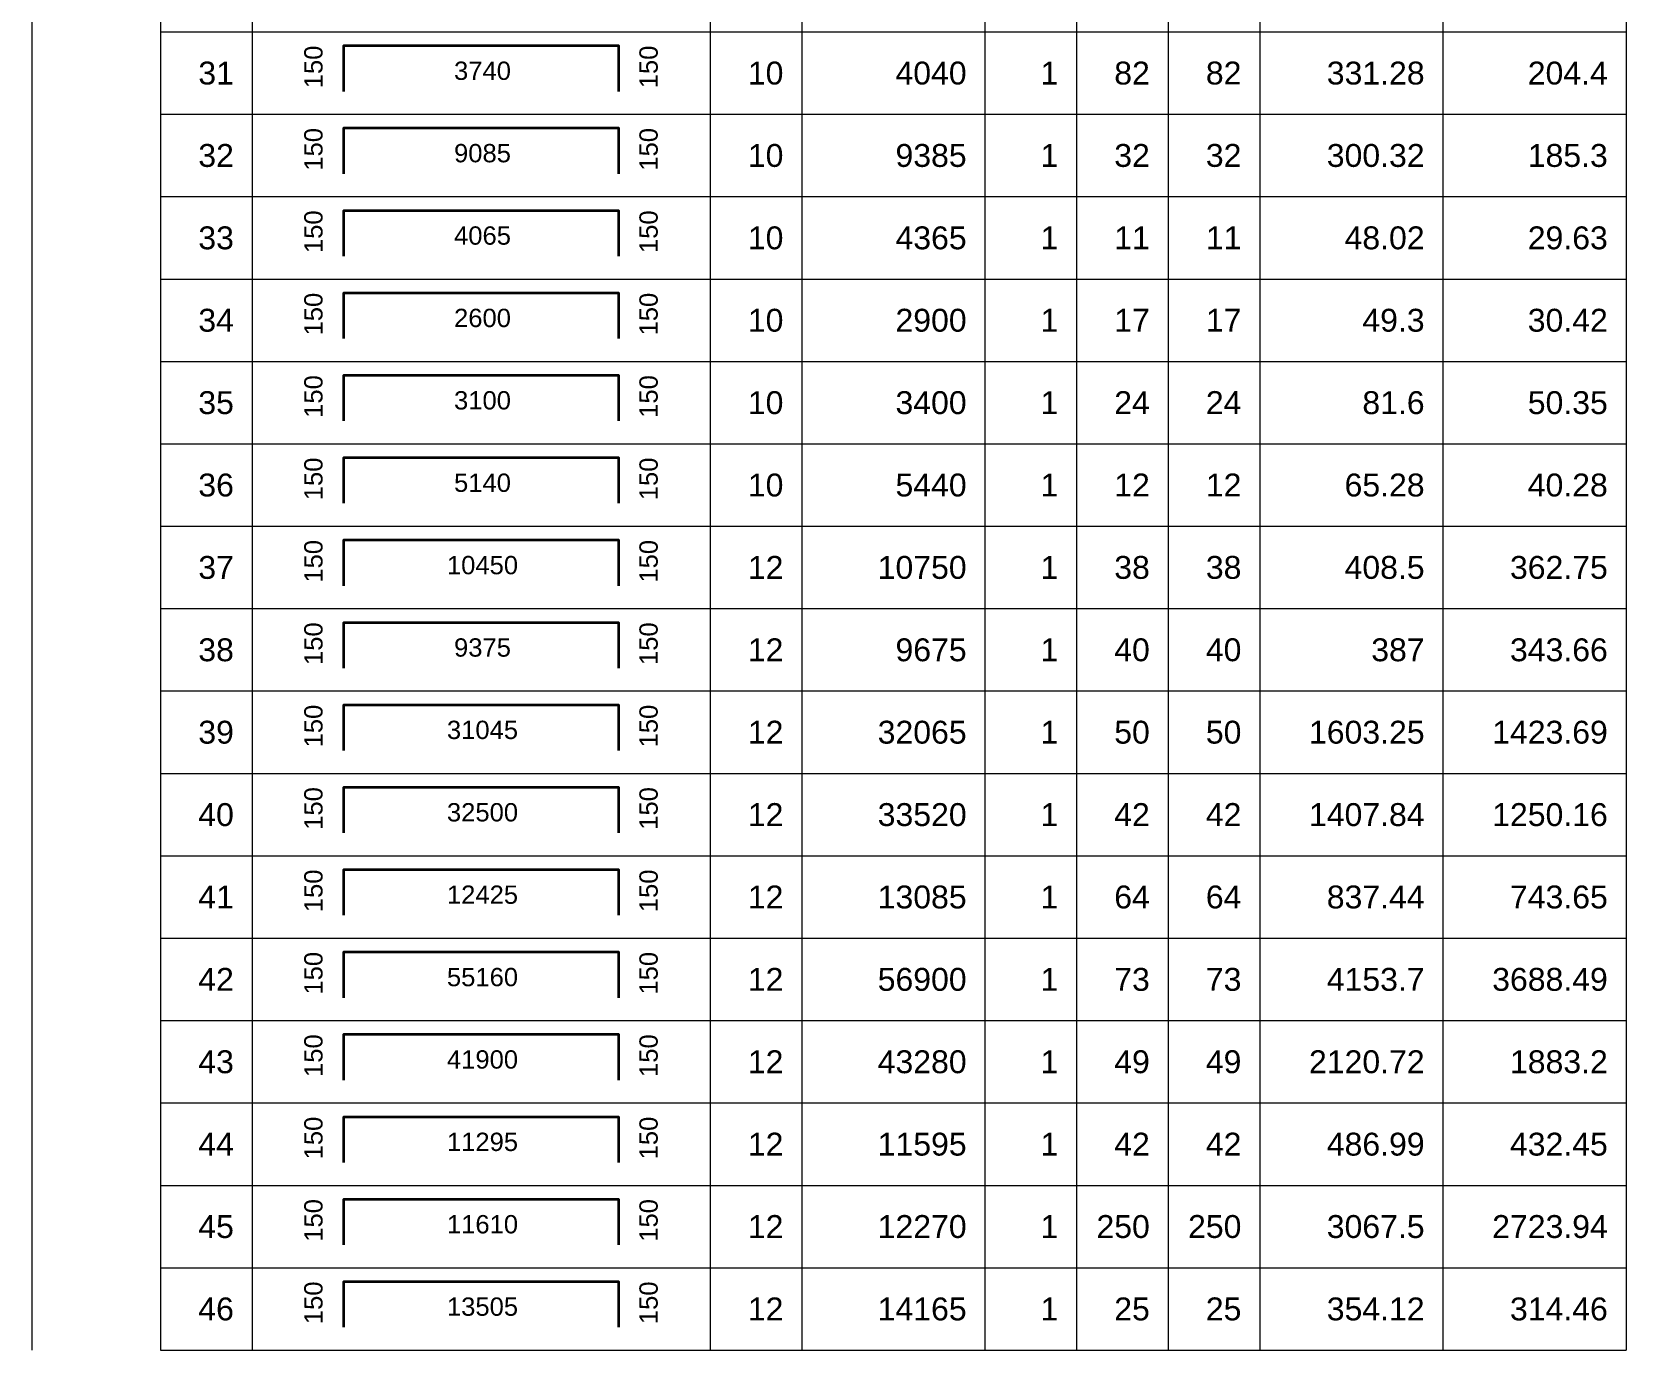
# Model space of a CAD drawing. Header units: millimetres. Extents: x 30086 to 1125792, y -12781 to 95911.
# Drawn here: x 1016333 to 1046966, y 18017 to 43361 of the extents above; entities that cross this region are included whole.
import ezdxf
from ezdxf.enums import TextEntityAlignment as Align

# ---------------------------------------------------------------- set-up
doc = ezdxf.new("R2010")
doc.units = ezdxf.units.MM
doc.header["$MEASUREMENT"] = 0
for name, color, linetype, lineweight in [('NDC_FRAME', 7, 'Continuous', 20), ('NDC_S_REBAR', 4, 'Continuous', 35), ('NDC_S_VN TEXT', 7, 'Continuous', 20), ('NDC_Table', 3, 'Continuous', 20)]:
    doc.layers.add(name, color=color, linetype=linetype, lineweight=lineweight)
doc.styles.add('ARIAL', font='arial.ttf', dxfattribs={"width": 0.8})

# ---------------------------------------------------------------- blocks, each defined once
blk = doc.blocks.new('dang04')
at = {"layer": 'NDC_S_REBAR'}
blk.add_lwpolyline([(3405, -650), (3405, -150), (6405, -150), (6405, -650)], dxfattribs=at)
at = {"layer": 'NDC_Table'}
for p, q in [((0, 0), (0, -900)), ((1405, 0), (1405, -900)), ((2405, 0), (2405, -900)), ((7405, 0), (7405, -900)), ((8405, 0), (8405, -900)), ((10405, 0), (10405, -900)), ((11405, 0), (11405, -900)), ((12405, 0), (12405, -900)), ((13405, 0), (13405, -900)), ((15405, 0), (15405, -900)), ((17405, 0), (17405, -900)), ((1405, -900), (17405, -900))]:
    blk.add_line(p, q, dxfattribs=at)
at = {"layer": 'NDC_S_VN TEXT', "style": 'ARIAL'}
for p in [(3073, -150), (6733, -150)]:
    blk.add_attdef('D03', text='', height=200, rotation=90, dxfattribs=at).set_placement(p, align=Align.MIDDLE_RIGHT)
for p in [(2205, -450), (8205, -450), (10205, -450), (11205, -450), (12205, -450), (13205, -450), (15205, -450), (17205, -450)]:
    blk.add_attdef('D03', text='', height=250, dxfattribs=at).set_placement(p, align=Align.MIDDLE_RIGHT)
blk.add_attdef('D03', text='', height=200, dxfattribs=at).set_placement((4920, -425), align=Align.MIDDLE_CENTER)

msp = doc.modelspace()

# ---------------------------------------------------------------- block references
at = {"layer": 'NDC_FRAME', "ltscale": 200}
ref = msp.add_blockref('dang04', (1016333, 44945.4), dxfattribs=dict(at, xscale=1.759999999999996, yscale=1.759999999999996, zscale=1.759999999999996))
ref.add_attrib('D03', '30', dxfattribs={"layer": 'NDC_S_VN TEXT', "height": 440, "style": 'ARIAL'}).set_placement((1020214.4, 44153.4), align=Align.MIDDLE_RIGHT)
ref.add_attrib('D03', '150', dxfattribs={"layer": 'NDC_S_VN TEXT', "height": 352, "rotation": 90, "style": 'ARIAL'}).set_placement((1021742.1, 44681.4), align=Align.MIDDLE_RIGHT)
ref.add_attrib('D03', '23165', dxfattribs={"layer": 'NDC_S_VN TEXT', "height": 352, "style": 'ARIAL'}).set_placement((1024991.6, 44197.9), align=Align.MIDDLE_CENTER)
ref.add_attrib('D03', '150', dxfattribs={"layer": 'NDC_S_VN TEXT', "height": 352, "rotation": 90, "style": 'ARIAL'}).set_placement((1028182.3, 44681.4), align=Align.MIDDLE_RIGHT)
ref.add_attrib('D03', '10', dxfattribs={"layer": 'NDC_S_VN TEXT', "height": 440, "style": 'ARIAL'}).set_placement((1030774.4, 44153.4), align=Align.MIDDLE_RIGHT)
ref.add_attrib('D03', '24065', dxfattribs={"layer": 'NDC_S_VN TEXT', "height": 440, "style": 'ARIAL'}).set_placement((1034294.4, 44153.4), align=Align.MIDDLE_RIGHT)
ref.add_attrib('D03', '1', dxfattribs={"layer": 'NDC_S_VN TEXT', "height": 440, "style": 'ARIAL'}).set_placement((1036054.4, 44153.4), align=Align.MIDDLE_RIGHT)
ref.add_attrib('D03', '34', dxfattribs={"layer": 'NDC_S_VN TEXT', "height": 440, "style": 'ARIAL'}).set_placement((1037814.4, 44153.4), align=Align.MIDDLE_RIGHT)
ref.add_attrib('D03', '34', dxfattribs={"layer": 'NDC_S_VN TEXT', "height": 440, "style": 'ARIAL'}).set_placement((1039574.4, 44154), align=Align.MIDDLE_RIGHT)
ref.add_attrib('D03', '818.21', dxfattribs={"layer": 'NDC_S_VN TEXT', "height": 440, "style": 'ARIAL'}).set_placement((1043094.4, 44153.4), align=Align.MIDDLE_RIGHT)
ref.add_attrib('D03', '504.84', dxfattribs={"layer": 'NDC_S_VN TEXT', "height": 440, "style": 'ARIAL'}).set_placement((1046614.4, 44153.4), align=Align.MIDDLE_RIGHT)
ref = msp.add_blockref('dang04', (1016333, 43361.4), dxfattribs=dict(at, xscale=1.759999999999996, yscale=1.759999999999996, zscale=1.759999999999996))
ref.add_attrib('D03', '31', dxfattribs={"layer": 'NDC_S_VN TEXT', "height": 440, "style": 'ARIAL'}).set_placement((1020214.4, 42569.4), align=Align.MIDDLE_RIGHT)
ref.add_attrib('D03', '150', dxfattribs={"layer": 'NDC_S_VN TEXT', "height": 352, "rotation": 90, "style": 'ARIAL'}).set_placement((1021742.1, 43097.4), align=Align.MIDDLE_RIGHT)
ref.add_attrib('D03', '3740', dxfattribs={"layer": 'NDC_S_VN TEXT', "height": 352, "style": 'ARIAL'}).set_placement((1024991.6, 42613.9), align=Align.MIDDLE_CENTER)
ref.add_attrib('D03', '150', dxfattribs={"layer": 'NDC_S_VN TEXT', "height": 352, "rotation": 90, "style": 'ARIAL'}).set_placement((1028182.3, 43097.4), align=Align.MIDDLE_RIGHT)
ref.add_attrib('D03', '10', dxfattribs={"layer": 'NDC_S_VN TEXT', "height": 440, "style": 'ARIAL'}).set_placement((1030774.4, 42569.4), align=Align.MIDDLE_RIGHT)
ref.add_attrib('D03', '4040', dxfattribs={"layer": 'NDC_S_VN TEXT', "height": 440, "style": 'ARIAL'}).set_placement((1034294.4, 42569.4), align=Align.MIDDLE_RIGHT)
ref.add_attrib('D03', '1', dxfattribs={"layer": 'NDC_S_VN TEXT', "height": 440, "style": 'ARIAL'}).set_placement((1036054.4, 42569.4), align=Align.MIDDLE_RIGHT)
ref.add_attrib('D03', '82', dxfattribs={"layer": 'NDC_S_VN TEXT', "height": 440, "style": 'ARIAL'}).set_placement((1037814.4, 42569.4), align=Align.MIDDLE_RIGHT)
ref.add_attrib('D03', '82', dxfattribs={"layer": 'NDC_S_VN TEXT', "height": 440, "style": 'ARIAL'}).set_placement((1039574.4, 42570), align=Align.MIDDLE_RIGHT)
ref.add_attrib('D03', '331.28', dxfattribs={"layer": 'NDC_S_VN TEXT', "height": 440, "style": 'ARIAL'}).set_placement((1043094.4, 42569.4), align=Align.MIDDLE_RIGHT)
ref.add_attrib('D03', '204.4', dxfattribs={"layer": 'NDC_S_VN TEXT', "height": 440, "style": 'ARIAL'}).set_placement((1046614.4, 42569.4), align=Align.MIDDLE_RIGHT)
ref = msp.add_blockref('dang04', (1016333, 41777.4), dxfattribs=dict(at, xscale=1.759999999999996, yscale=1.759999999999996, zscale=1.759999999999996))
ref.add_attrib('D03', '32', dxfattribs={"layer": 'NDC_S_VN TEXT', "height": 440, "style": 'ARIAL'}).set_placement((1020214.4, 40985.4), align=Align.MIDDLE_RIGHT)
ref.add_attrib('D03', '150', dxfattribs={"layer": 'NDC_S_VN TEXT', "height": 352, "rotation": 90, "style": 'ARIAL'}).set_placement((1021742.1, 41513.4), align=Align.MIDDLE_RIGHT)
ref.add_attrib('D03', '9085', dxfattribs={"layer": 'NDC_S_VN TEXT', "height": 352, "style": 'ARIAL'}).set_placement((1024991.6, 41029.9), align=Align.MIDDLE_CENTER)
ref.add_attrib('D03', '150', dxfattribs={"layer": 'NDC_S_VN TEXT', "height": 352, "rotation": 90, "style": 'ARIAL'}).set_placement((1028182.3, 41513.4), align=Align.MIDDLE_RIGHT)
ref.add_attrib('D03', '10', dxfattribs={"layer": 'NDC_S_VN TEXT', "height": 440, "style": 'ARIAL'}).set_placement((1030774.4, 40985.4), align=Align.MIDDLE_RIGHT)
ref.add_attrib('D03', '9385', dxfattribs={"layer": 'NDC_S_VN TEXT', "height": 440, "style": 'ARIAL'}).set_placement((1034294.4, 40985.4), align=Align.MIDDLE_RIGHT)
ref.add_attrib('D03', '1', dxfattribs={"layer": 'NDC_S_VN TEXT', "height": 440, "style": 'ARIAL'}).set_placement((1036054.4, 40985.4), align=Align.MIDDLE_RIGHT)
ref.add_attrib('D03', '32', dxfattribs={"layer": 'NDC_S_VN TEXT', "height": 440, "style": 'ARIAL'}).set_placement((1037814.4, 40985.4), align=Align.MIDDLE_RIGHT)
ref.add_attrib('D03', '32', dxfattribs={"layer": 'NDC_S_VN TEXT', "height": 440, "style": 'ARIAL'}).set_placement((1039574.4, 40986), align=Align.MIDDLE_RIGHT)
ref.add_attrib('D03', '300.32', dxfattribs={"layer": 'NDC_S_VN TEXT', "height": 440, "style": 'ARIAL'}).set_placement((1043094.4, 40985.4), align=Align.MIDDLE_RIGHT)
ref.add_attrib('D03', '185.3', dxfattribs={"layer": 'NDC_S_VN TEXT', "height": 440, "style": 'ARIAL'}).set_placement((1046614.4, 40985.4), align=Align.MIDDLE_RIGHT)
ref = msp.add_blockref('dang04', (1016333, 40193.4), dxfattribs=dict(at, xscale=1.759999999999996, yscale=1.759999999999996, zscale=1.759999999999996))
ref.add_attrib('D03', '33', dxfattribs={"layer": 'NDC_S_VN TEXT', "height": 440, "style": 'ARIAL'}).set_placement((1020214.4, 39401.4), align=Align.MIDDLE_RIGHT)
ref.add_attrib('D03', '150', dxfattribs={"layer": 'NDC_S_VN TEXT', "height": 352, "rotation": 90, "style": 'ARIAL'}).set_placement((1021742.1, 39929.4), align=Align.MIDDLE_RIGHT)
ref.add_attrib('D03', '4065', dxfattribs={"layer": 'NDC_S_VN TEXT', "height": 352, "style": 'ARIAL'}).set_placement((1024991.6, 39445.9), align=Align.MIDDLE_CENTER)
ref.add_attrib('D03', '150', dxfattribs={"layer": 'NDC_S_VN TEXT', "height": 352, "rotation": 90, "style": 'ARIAL'}).set_placement((1028182.3, 39929.4), align=Align.MIDDLE_RIGHT)
ref.add_attrib('D03', '10', dxfattribs={"layer": 'NDC_S_VN TEXT', "height": 440, "style": 'ARIAL'}).set_placement((1030774.4, 39401.4), align=Align.MIDDLE_RIGHT)
ref.add_attrib('D03', '4365', dxfattribs={"layer": 'NDC_S_VN TEXT', "height": 440, "style": 'ARIAL'}).set_placement((1034294.4, 39401.4), align=Align.MIDDLE_RIGHT)
ref.add_attrib('D03', '1', dxfattribs={"layer": 'NDC_S_VN TEXT', "height": 440, "style": 'ARIAL'}).set_placement((1036054.4, 39401.4), align=Align.MIDDLE_RIGHT)
ref.add_attrib('D03', '11', dxfattribs={"layer": 'NDC_S_VN TEXT', "height": 440, "style": 'ARIAL'}).set_placement((1037814.4, 39401.4), align=Align.MIDDLE_RIGHT)
ref.add_attrib('D03', '11', dxfattribs={"layer": 'NDC_S_VN TEXT', "height": 440, "style": 'ARIAL'}).set_placement((1039574.4, 39402), align=Align.MIDDLE_RIGHT)
ref.add_attrib('D03', '48.02', dxfattribs={"layer": 'NDC_S_VN TEXT', "height": 440, "style": 'ARIAL'}).set_placement((1043094.4, 39401.4), align=Align.MIDDLE_RIGHT)
ref.add_attrib('D03', '29.63', dxfattribs={"layer": 'NDC_S_VN TEXT', "height": 440, "style": 'ARIAL'}).set_placement((1046614.4, 39401.4), align=Align.MIDDLE_RIGHT)
ref = msp.add_blockref('dang04', (1016333, 38609.4), dxfattribs=dict(at, xscale=1.759999999999996, yscale=1.759999999999996, zscale=1.759999999999996))
ref.add_attrib('D03', '34', dxfattribs={"layer": 'NDC_S_VN TEXT', "height": 440, "style": 'ARIAL'}).set_placement((1020214.4, 37817.4), align=Align.MIDDLE_RIGHT)
ref.add_attrib('D03', '150', dxfattribs={"layer": 'NDC_S_VN TEXT', "height": 352, "rotation": 90, "style": 'ARIAL'}).set_placement((1021742.1, 38345.4), align=Align.MIDDLE_RIGHT)
ref.add_attrib('D03', '2600', dxfattribs={"layer": 'NDC_S_VN TEXT', "height": 352, "style": 'ARIAL'}).set_placement((1024991.6, 37861.9), align=Align.MIDDLE_CENTER)
ref.add_attrib('D03', '150', dxfattribs={"layer": 'NDC_S_VN TEXT', "height": 352, "rotation": 90, "style": 'ARIAL'}).set_placement((1028182.3, 38345.4), align=Align.MIDDLE_RIGHT)
ref.add_attrib('D03', '10', dxfattribs={"layer": 'NDC_S_VN TEXT', "height": 440, "style": 'ARIAL'}).set_placement((1030774.4, 37817.4), align=Align.MIDDLE_RIGHT)
ref.add_attrib('D03', '2900', dxfattribs={"layer": 'NDC_S_VN TEXT', "height": 440, "style": 'ARIAL'}).set_placement((1034294.4, 37817.4), align=Align.MIDDLE_RIGHT)
ref.add_attrib('D03', '1', dxfattribs={"layer": 'NDC_S_VN TEXT', "height": 440, "style": 'ARIAL'}).set_placement((1036054.4, 37817.4), align=Align.MIDDLE_RIGHT)
ref.add_attrib('D03', '17', dxfattribs={"layer": 'NDC_S_VN TEXT', "height": 440, "style": 'ARIAL'}).set_placement((1037814.4, 37817.4), align=Align.MIDDLE_RIGHT)
ref.add_attrib('D03', '17', dxfattribs={"layer": 'NDC_S_VN TEXT', "height": 440, "style": 'ARIAL'}).set_placement((1039574.4, 37818), align=Align.MIDDLE_RIGHT)
ref.add_attrib('D03', '49.3', dxfattribs={"layer": 'NDC_S_VN TEXT', "height": 440, "style": 'ARIAL'}).set_placement((1043094.4, 37817.4), align=Align.MIDDLE_RIGHT)
ref.add_attrib('D03', '30.42', dxfattribs={"layer": 'NDC_S_VN TEXT', "height": 440, "style": 'ARIAL'}).set_placement((1046614.4, 37817.4), align=Align.MIDDLE_RIGHT)
ref = msp.add_blockref('dang04', (1016333, 37025.4), dxfattribs=dict(at, xscale=1.759999999999996, yscale=1.759999999999996, zscale=1.759999999999996))
ref.add_attrib('D03', '35', dxfattribs={"layer": 'NDC_S_VN TEXT', "height": 440, "style": 'ARIAL'}).set_placement((1020214.4, 36233.4), align=Align.MIDDLE_RIGHT)
ref.add_attrib('D03', '150', dxfattribs={"layer": 'NDC_S_VN TEXT', "height": 352, "rotation": 90, "style": 'ARIAL'}).set_placement((1021742.1, 36761.4), align=Align.MIDDLE_RIGHT)
ref.add_attrib('D03', '3100', dxfattribs={"layer": 'NDC_S_VN TEXT', "height": 352, "style": 'ARIAL'}).set_placement((1024991.6, 36277.9), align=Align.MIDDLE_CENTER)
ref.add_attrib('D03', '150', dxfattribs={"layer": 'NDC_S_VN TEXT', "height": 352, "rotation": 90, "style": 'ARIAL'}).set_placement((1028182.3, 36761.4), align=Align.MIDDLE_RIGHT)
ref.add_attrib('D03', '10', dxfattribs={"layer": 'NDC_S_VN TEXT', "height": 440, "style": 'ARIAL'}).set_placement((1030774.4, 36233.4), align=Align.MIDDLE_RIGHT)
ref.add_attrib('D03', '3400', dxfattribs={"layer": 'NDC_S_VN TEXT', "height": 440, "style": 'ARIAL'}).set_placement((1034294.4, 36233.4), align=Align.MIDDLE_RIGHT)
ref.add_attrib('D03', '1', dxfattribs={"layer": 'NDC_S_VN TEXT', "height": 440, "style": 'ARIAL'}).set_placement((1036054.4, 36233.4), align=Align.MIDDLE_RIGHT)
ref.add_attrib('D03', '24', dxfattribs={"layer": 'NDC_S_VN TEXT', "height": 440, "style": 'ARIAL'}).set_placement((1037814.4, 36233.4), align=Align.MIDDLE_RIGHT)
ref.add_attrib('D03', '24', dxfattribs={"layer": 'NDC_S_VN TEXT', "height": 440, "style": 'ARIAL'}).set_placement((1039574.4, 36234), align=Align.MIDDLE_RIGHT)
ref.add_attrib('D03', '81.6', dxfattribs={"layer": 'NDC_S_VN TEXT', "height": 440, "style": 'ARIAL'}).set_placement((1043094.4, 36233.4), align=Align.MIDDLE_RIGHT)
ref.add_attrib('D03', '50.35', dxfattribs={"layer": 'NDC_S_VN TEXT', "height": 440, "style": 'ARIAL'}).set_placement((1046614.4, 36233.4), align=Align.MIDDLE_RIGHT)
ref = msp.add_blockref('dang04', (1016333, 35441.4), dxfattribs=dict(at, xscale=1.759999999999996, yscale=1.759999999999996, zscale=1.759999999999996))
ref.add_attrib('D03', '36', dxfattribs={"layer": 'NDC_S_VN TEXT', "height": 440, "style": 'ARIAL'}).set_placement((1020214.4, 34649.4), align=Align.MIDDLE_RIGHT)
ref.add_attrib('D03', '150', dxfattribs={"layer": 'NDC_S_VN TEXT', "height": 352, "rotation": 90, "style": 'ARIAL'}).set_placement((1021742.1, 35177.4), align=Align.MIDDLE_RIGHT)
ref.add_attrib('D03', '5140', dxfattribs={"layer": 'NDC_S_VN TEXT', "height": 352, "style": 'ARIAL'}).set_placement((1024991.6, 34693.9), align=Align.MIDDLE_CENTER)
ref.add_attrib('D03', '150', dxfattribs={"layer": 'NDC_S_VN TEXT', "height": 352, "rotation": 90, "style": 'ARIAL'}).set_placement((1028182.3, 35177.4), align=Align.MIDDLE_RIGHT)
ref.add_attrib('D03', '10', dxfattribs={"layer": 'NDC_S_VN TEXT', "height": 440, "style": 'ARIAL'}).set_placement((1030774.4, 34649.4), align=Align.MIDDLE_RIGHT)
ref.add_attrib('D03', '5440', dxfattribs={"layer": 'NDC_S_VN TEXT', "height": 440, "style": 'ARIAL'}).set_placement((1034294.4, 34649.4), align=Align.MIDDLE_RIGHT)
ref.add_attrib('D03', '1', dxfattribs={"layer": 'NDC_S_VN TEXT', "height": 440, "style": 'ARIAL'}).set_placement((1036054.4, 34649.4), align=Align.MIDDLE_RIGHT)
ref.add_attrib('D03', '12', dxfattribs={"layer": 'NDC_S_VN TEXT', "height": 440, "style": 'ARIAL'}).set_placement((1037814.4, 34649.4), align=Align.MIDDLE_RIGHT)
ref.add_attrib('D03', '12', dxfattribs={"layer": 'NDC_S_VN TEXT', "height": 440, "style": 'ARIAL'}).set_placement((1039574.4, 34650), align=Align.MIDDLE_RIGHT)
ref.add_attrib('D03', '65.28', dxfattribs={"layer": 'NDC_S_VN TEXT', "height": 440, "style": 'ARIAL'}).set_placement((1043094.4, 34649.4), align=Align.MIDDLE_RIGHT)
ref.add_attrib('D03', '40.28', dxfattribs={"layer": 'NDC_S_VN TEXT', "height": 440, "style": 'ARIAL'}).set_placement((1046614.4, 34649.4), align=Align.MIDDLE_RIGHT)
ref = msp.add_blockref('dang04', (1016333, 33857.4), dxfattribs=dict(at, xscale=1.759999999999996, yscale=1.759999999999996, zscale=1.759999999999996))
ref.add_attrib('D03', '37', dxfattribs={"layer": 'NDC_S_VN TEXT', "height": 440, "style": 'ARIAL'}).set_placement((1020214.4, 33065.4), align=Align.MIDDLE_RIGHT)
ref.add_attrib('D03', '150', dxfattribs={"layer": 'NDC_S_VN TEXT', "height": 352, "rotation": 90, "style": 'ARIAL'}).set_placement((1021742.1, 33593.4), align=Align.MIDDLE_RIGHT)
ref.add_attrib('D03', '10450', dxfattribs={"layer": 'NDC_S_VN TEXT', "height": 352, "style": 'ARIAL'}).set_placement((1024991.6, 33109.9), align=Align.MIDDLE_CENTER)
ref.add_attrib('D03', '150', dxfattribs={"layer": 'NDC_S_VN TEXT', "height": 352, "rotation": 90, "style": 'ARIAL'}).set_placement((1028182.3, 33593.4), align=Align.MIDDLE_RIGHT)
ref.add_attrib('D03', '12', dxfattribs={"layer": 'NDC_S_VN TEXT', "height": 440, "style": 'ARIAL'}).set_placement((1030774.4, 33065.4), align=Align.MIDDLE_RIGHT)
ref.add_attrib('D03', '10750', dxfattribs={"layer": 'NDC_S_VN TEXT', "height": 440, "style": 'ARIAL'}).set_placement((1034294.4, 33065.4), align=Align.MIDDLE_RIGHT)
ref.add_attrib('D03', '1', dxfattribs={"layer": 'NDC_S_VN TEXT', "height": 440, "style": 'ARIAL'}).set_placement((1036054.4, 33065.4), align=Align.MIDDLE_RIGHT)
ref.add_attrib('D03', '38', dxfattribs={"layer": 'NDC_S_VN TEXT', "height": 440, "style": 'ARIAL'}).set_placement((1037814.4, 33065.4), align=Align.MIDDLE_RIGHT)
ref.add_attrib('D03', '38', dxfattribs={"layer": 'NDC_S_VN TEXT', "height": 440, "style": 'ARIAL'}).set_placement((1039574.4, 33066), align=Align.MIDDLE_RIGHT)
ref.add_attrib('D03', '408.5', dxfattribs={"layer": 'NDC_S_VN TEXT', "height": 440, "style": 'ARIAL'}).set_placement((1043094.4, 33065.4), align=Align.MIDDLE_RIGHT)
ref.add_attrib('D03', '362.75', dxfattribs={"layer": 'NDC_S_VN TEXT', "height": 440, "style": 'ARIAL'}).set_placement((1046614.4, 33065.4), align=Align.MIDDLE_RIGHT)
ref = msp.add_blockref('dang04', (1016333, 32273.4), dxfattribs=dict(at, xscale=1.759999999999996, yscale=1.759999999999996, zscale=1.759999999999996))
ref.add_attrib('D03', '38', dxfattribs={"layer": 'NDC_S_VN TEXT', "height": 440, "style": 'ARIAL'}).set_placement((1020214.4, 31481.4), align=Align.MIDDLE_RIGHT)
ref.add_attrib('D03', '150', dxfattribs={"layer": 'NDC_S_VN TEXT', "height": 352, "rotation": 90, "style": 'ARIAL'}).set_placement((1021742.1, 32009.4), align=Align.MIDDLE_RIGHT)
ref.add_attrib('D03', '9375', dxfattribs={"layer": 'NDC_S_VN TEXT', "height": 352, "style": 'ARIAL'}).set_placement((1024991.6, 31525.9), align=Align.MIDDLE_CENTER)
ref.add_attrib('D03', '150', dxfattribs={"layer": 'NDC_S_VN TEXT', "height": 352, "rotation": 90, "style": 'ARIAL'}).set_placement((1028182.3, 32009.4), align=Align.MIDDLE_RIGHT)
ref.add_attrib('D03', '12', dxfattribs={"layer": 'NDC_S_VN TEXT', "height": 440, "style": 'ARIAL'}).set_placement((1030774.4, 31481.4), align=Align.MIDDLE_RIGHT)
ref.add_attrib('D03', '9675', dxfattribs={"layer": 'NDC_S_VN TEXT', "height": 440, "style": 'ARIAL'}).set_placement((1034294.4, 31481.4), align=Align.MIDDLE_RIGHT)
ref.add_attrib('D03', '1', dxfattribs={"layer": 'NDC_S_VN TEXT', "height": 440, "style": 'ARIAL'}).set_placement((1036054.4, 31481.4), align=Align.MIDDLE_RIGHT)
ref.add_attrib('D03', '40', dxfattribs={"layer": 'NDC_S_VN TEXT', "height": 440, "style": 'ARIAL'}).set_placement((1037814.4, 31481.4), align=Align.MIDDLE_RIGHT)
ref.add_attrib('D03', '40', dxfattribs={"layer": 'NDC_S_VN TEXT', "height": 440, "style": 'ARIAL'}).set_placement((1039574.4, 31482), align=Align.MIDDLE_RIGHT)
ref.add_attrib('D03', '387', dxfattribs={"layer": 'NDC_S_VN TEXT', "height": 440, "style": 'ARIAL'}).set_placement((1043094.4, 31481.4), align=Align.MIDDLE_RIGHT)
ref.add_attrib('D03', '343.66', dxfattribs={"layer": 'NDC_S_VN TEXT', "height": 440, "style": 'ARIAL'}).set_placement((1046614.4, 31481.4), align=Align.MIDDLE_RIGHT)
ref = msp.add_blockref('dang04', (1016333, 30689.4), dxfattribs=dict(at, xscale=1.759999999999996, yscale=1.759999999999996, zscale=1.759999999999996))
ref.add_attrib('D03', '39', dxfattribs={"layer": 'NDC_S_VN TEXT', "height": 440, "style": 'ARIAL'}).set_placement((1020214.4, 29897.4), align=Align.MIDDLE_RIGHT)
ref.add_attrib('D03', '150', dxfattribs={"layer": 'NDC_S_VN TEXT', "height": 352, "rotation": 90, "style": 'ARIAL'}).set_placement((1021742.1, 30425.4), align=Align.MIDDLE_RIGHT)
ref.add_attrib('D03', '31045', dxfattribs={"layer": 'NDC_S_VN TEXT', "height": 352, "style": 'ARIAL'}).set_placement((1024991.6, 29941.9), align=Align.MIDDLE_CENTER)
ref.add_attrib('D03', '150', dxfattribs={"layer": 'NDC_S_VN TEXT', "height": 352, "rotation": 90, "style": 'ARIAL'}).set_placement((1028182.3, 30425.4), align=Align.MIDDLE_RIGHT)
ref.add_attrib('D03', '12', dxfattribs={"layer": 'NDC_S_VN TEXT', "height": 440, "style": 'ARIAL'}).set_placement((1030774.4, 29897.4), align=Align.MIDDLE_RIGHT)
ref.add_attrib('D03', '32065', dxfattribs={"layer": 'NDC_S_VN TEXT', "height": 440, "style": 'ARIAL'}).set_placement((1034294.4, 29897.4), align=Align.MIDDLE_RIGHT)
ref.add_attrib('D03', '1', dxfattribs={"layer": 'NDC_S_VN TEXT', "height": 440, "style": 'ARIAL'}).set_placement((1036054.4, 29897.4), align=Align.MIDDLE_RIGHT)
ref.add_attrib('D03', '50', dxfattribs={"layer": 'NDC_S_VN TEXT', "height": 440, "style": 'ARIAL'}).set_placement((1037814.4, 29897.4), align=Align.MIDDLE_RIGHT)
ref.add_attrib('D03', '50', dxfattribs={"layer": 'NDC_S_VN TEXT', "height": 440, "style": 'ARIAL'}).set_placement((1039574.4, 29898), align=Align.MIDDLE_RIGHT)
ref.add_attrib('D03', '1603.25', dxfattribs={"layer": 'NDC_S_VN TEXT', "height": 440, "style": 'ARIAL'}).set_placement((1043094.4, 29897.4), align=Align.MIDDLE_RIGHT)
ref.add_attrib('D03', '1423.69', dxfattribs={"layer": 'NDC_S_VN TEXT', "height": 440, "style": 'ARIAL'}).set_placement((1046614.4, 29897.4), align=Align.MIDDLE_RIGHT)
ref = msp.add_blockref('dang04', (1016333, 29105.4), dxfattribs=dict(at, xscale=1.759999999999996, yscale=1.759999999999996, zscale=1.759999999999996))
ref.add_attrib('D03', '40', dxfattribs={"layer": 'NDC_S_VN TEXT', "height": 440, "style": 'ARIAL'}).set_placement((1020214.4, 28313.4), align=Align.MIDDLE_RIGHT)
ref.add_attrib('D03', '150', dxfattribs={"layer": 'NDC_S_VN TEXT', "height": 352, "rotation": 90, "style": 'ARIAL'}).set_placement((1021742.1, 28841.4), align=Align.MIDDLE_RIGHT)
ref.add_attrib('D03', '32500', dxfattribs={"layer": 'NDC_S_VN TEXT', "height": 352, "style": 'ARIAL'}).set_placement((1024991.6, 28357.9), align=Align.MIDDLE_CENTER)
ref.add_attrib('D03', '150', dxfattribs={"layer": 'NDC_S_VN TEXT', "height": 352, "rotation": 90, "style": 'ARIAL'}).set_placement((1028182.3, 28841.4), align=Align.MIDDLE_RIGHT)
ref.add_attrib('D03', '12', dxfattribs={"layer": 'NDC_S_VN TEXT', "height": 440, "style": 'ARIAL'}).set_placement((1030774.4, 28313.4), align=Align.MIDDLE_RIGHT)
ref.add_attrib('D03', '33520', dxfattribs={"layer": 'NDC_S_VN TEXT', "height": 440, "style": 'ARIAL'}).set_placement((1034294.4, 28313.4), align=Align.MIDDLE_RIGHT)
ref.add_attrib('D03', '1', dxfattribs={"layer": 'NDC_S_VN TEXT', "height": 440, "style": 'ARIAL'}).set_placement((1036054.4, 28313.4), align=Align.MIDDLE_RIGHT)
ref.add_attrib('D03', '42', dxfattribs={"layer": 'NDC_S_VN TEXT', "height": 440, "style": 'ARIAL'}).set_placement((1037814.4, 28313.4), align=Align.MIDDLE_RIGHT)
ref.add_attrib('D03', '42', dxfattribs={"layer": 'NDC_S_VN TEXT', "height": 440, "style": 'ARIAL'}).set_placement((1039574.4, 28314), align=Align.MIDDLE_RIGHT)
ref.add_attrib('D03', '1407.84', dxfattribs={"layer": 'NDC_S_VN TEXT', "height": 440, "style": 'ARIAL'}).set_placement((1043094.4, 28313.4), align=Align.MIDDLE_RIGHT)
ref.add_attrib('D03', '1250.16', dxfattribs={"layer": 'NDC_S_VN TEXT', "height": 440, "style": 'ARIAL'}).set_placement((1046614.4, 28313.4), align=Align.MIDDLE_RIGHT)
ref = msp.add_blockref('dang04', (1016333, 27521.4), dxfattribs=dict(at, xscale=1.759999999999996, yscale=1.759999999999996, zscale=1.759999999999996))
ref.add_attrib('D03', '41', dxfattribs={"layer": 'NDC_S_VN TEXT', "height": 440, "style": 'ARIAL'}).set_placement((1020214.4, 26729.4), align=Align.MIDDLE_RIGHT)
ref.add_attrib('D03', '150', dxfattribs={"layer": 'NDC_S_VN TEXT', "height": 352, "rotation": 90, "style": 'ARIAL'}).set_placement((1021742.1, 27257.4), align=Align.MIDDLE_RIGHT)
ref.add_attrib('D03', '12425', dxfattribs={"layer": 'NDC_S_VN TEXT', "height": 352, "style": 'ARIAL'}).set_placement((1024991.6, 26773.9), align=Align.MIDDLE_CENTER)
ref.add_attrib('D03', '150', dxfattribs={"layer": 'NDC_S_VN TEXT', "height": 352, "rotation": 90, "style": 'ARIAL'}).set_placement((1028182.3, 27257.4), align=Align.MIDDLE_RIGHT)
ref.add_attrib('D03', '12', dxfattribs={"layer": 'NDC_S_VN TEXT', "height": 440, "style": 'ARIAL'}).set_placement((1030774.4, 26729.4), align=Align.MIDDLE_RIGHT)
ref.add_attrib('D03', '13085', dxfattribs={"layer": 'NDC_S_VN TEXT', "height": 440, "style": 'ARIAL'}).set_placement((1034294.4, 26729.4), align=Align.MIDDLE_RIGHT)
ref.add_attrib('D03', '1', dxfattribs={"layer": 'NDC_S_VN TEXT', "height": 440, "style": 'ARIAL'}).set_placement((1036054.4, 26729.4), align=Align.MIDDLE_RIGHT)
ref.add_attrib('D03', '64', dxfattribs={"layer": 'NDC_S_VN TEXT', "height": 440, "style": 'ARIAL'}).set_placement((1037814.4, 26729.4), align=Align.MIDDLE_RIGHT)
ref.add_attrib('D03', '64', dxfattribs={"layer": 'NDC_S_VN TEXT', "height": 440, "style": 'ARIAL'}).set_placement((1039574.4, 26730), align=Align.MIDDLE_RIGHT)
ref.add_attrib('D03', '837.44', dxfattribs={"layer": 'NDC_S_VN TEXT', "height": 440, "style": 'ARIAL'}).set_placement((1043094.4, 26729.4), align=Align.MIDDLE_RIGHT)
ref.add_attrib('D03', '743.65', dxfattribs={"layer": 'NDC_S_VN TEXT', "height": 440, "style": 'ARIAL'}).set_placement((1046614.4, 26729.4), align=Align.MIDDLE_RIGHT)
ref = msp.add_blockref('dang04', (1016333, 25937.4), dxfattribs=dict(at, xscale=1.759999999999996, yscale=1.759999999999996, zscale=1.759999999999996))
ref.add_attrib('D03', '42', dxfattribs={"layer": 'NDC_S_VN TEXT', "height": 440, "style": 'ARIAL'}).set_placement((1020214.4, 25145.4), align=Align.MIDDLE_RIGHT)
ref.add_attrib('D03', '150', dxfattribs={"layer": 'NDC_S_VN TEXT', "height": 352, "rotation": 90, "style": 'ARIAL'}).set_placement((1021742.1, 25673.4), align=Align.MIDDLE_RIGHT)
ref.add_attrib('D03', '55160', dxfattribs={"layer": 'NDC_S_VN TEXT', "height": 352, "style": 'ARIAL'}).set_placement((1024991.6, 25189.9), align=Align.MIDDLE_CENTER)
ref.add_attrib('D03', '150', dxfattribs={"layer": 'NDC_S_VN TEXT', "height": 352, "rotation": 90, "style": 'ARIAL'}).set_placement((1028182.3, 25673.4), align=Align.MIDDLE_RIGHT)
ref.add_attrib('D03', '12', dxfattribs={"layer": 'NDC_S_VN TEXT', "height": 440, "style": 'ARIAL'}).set_placement((1030774.4, 25145.4), align=Align.MIDDLE_RIGHT)
ref.add_attrib('D03', '56900', dxfattribs={"layer": 'NDC_S_VN TEXT', "height": 440, "style": 'ARIAL'}).set_placement((1034294.4, 25145.4), align=Align.MIDDLE_RIGHT)
ref.add_attrib('D03', '1', dxfattribs={"layer": 'NDC_S_VN TEXT', "height": 440, "style": 'ARIAL'}).set_placement((1036054.4, 25145.4), align=Align.MIDDLE_RIGHT)
ref.add_attrib('D03', '73', dxfattribs={"layer": 'NDC_S_VN TEXT', "height": 440, "style": 'ARIAL'}).set_placement((1037814.4, 25145.4), align=Align.MIDDLE_RIGHT)
ref.add_attrib('D03', '73', dxfattribs={"layer": 'NDC_S_VN TEXT', "height": 440, "style": 'ARIAL'}).set_placement((1039574.4, 25146), align=Align.MIDDLE_RIGHT)
ref.add_attrib('D03', '4153.7', dxfattribs={"layer": 'NDC_S_VN TEXT', "height": 440, "style": 'ARIAL'}).set_placement((1043094.4, 25145.4), align=Align.MIDDLE_RIGHT)
ref.add_attrib('D03', '3688.49', dxfattribs={"layer": 'NDC_S_VN TEXT', "height": 440, "style": 'ARIAL'}).set_placement((1046614.4, 25145.4), align=Align.MIDDLE_RIGHT)
ref = msp.add_blockref('dang04', (1016333, 24353.4), dxfattribs=dict(at, xscale=1.759999999999996, yscale=1.759999999999996, zscale=1.759999999999996))
ref.add_attrib('D03', '43', dxfattribs={"layer": 'NDC_S_VN TEXT', "height": 440, "style": 'ARIAL'}).set_placement((1020214.4, 23561.4), align=Align.MIDDLE_RIGHT)
ref.add_attrib('D03', '150', dxfattribs={"layer": 'NDC_S_VN TEXT', "height": 352, "rotation": 90, "style": 'ARIAL'}).set_placement((1021742.1, 24089.4), align=Align.MIDDLE_RIGHT)
ref.add_attrib('D03', '41900', dxfattribs={"layer": 'NDC_S_VN TEXT', "height": 352, "style": 'ARIAL'}).set_placement((1024991.6, 23605.9), align=Align.MIDDLE_CENTER)
ref.add_attrib('D03', '150', dxfattribs={"layer": 'NDC_S_VN TEXT', "height": 352, "rotation": 90, "style": 'ARIAL'}).set_placement((1028182.3, 24089.4), align=Align.MIDDLE_RIGHT)
ref.add_attrib('D03', '12', dxfattribs={"layer": 'NDC_S_VN TEXT', "height": 440, "style": 'ARIAL'}).set_placement((1030774.4, 23561.4), align=Align.MIDDLE_RIGHT)
ref.add_attrib('D03', '43280', dxfattribs={"layer": 'NDC_S_VN TEXT', "height": 440, "style": 'ARIAL'}).set_placement((1034294.4, 23561.4), align=Align.MIDDLE_RIGHT)
ref.add_attrib('D03', '1', dxfattribs={"layer": 'NDC_S_VN TEXT', "height": 440, "style": 'ARIAL'}).set_placement((1036054.4, 23561.4), align=Align.MIDDLE_RIGHT)
ref.add_attrib('D03', '49', dxfattribs={"layer": 'NDC_S_VN TEXT', "height": 440, "style": 'ARIAL'}).set_placement((1037814.4, 23561.4), align=Align.MIDDLE_RIGHT)
ref.add_attrib('D03', '49', dxfattribs={"layer": 'NDC_S_VN TEXT', "height": 440, "style": 'ARIAL'}).set_placement((1039574.4, 23562), align=Align.MIDDLE_RIGHT)
ref.add_attrib('D03', '2120.72', dxfattribs={"layer": 'NDC_S_VN TEXT', "height": 440, "style": 'ARIAL'}).set_placement((1043094.4, 23561.4), align=Align.MIDDLE_RIGHT)
ref.add_attrib('D03', '1883.2', dxfattribs={"layer": 'NDC_S_VN TEXT', "height": 440, "style": 'ARIAL'}).set_placement((1046614.4, 23561.4), align=Align.MIDDLE_RIGHT)
ref = msp.add_blockref('dang04', (1016333, 22769.4), dxfattribs=dict(at, xscale=1.759999999999996, yscale=1.759999999999996, zscale=1.759999999999996))
ref.add_attrib('D03', '44', dxfattribs={"layer": 'NDC_S_VN TEXT', "height": 440, "style": 'ARIAL'}).set_placement((1020214.4, 21977.4), align=Align.MIDDLE_RIGHT)
ref.add_attrib('D03', '150', dxfattribs={"layer": 'NDC_S_VN TEXT', "height": 352, "rotation": 90, "style": 'ARIAL'}).set_placement((1021742.1, 22505.4), align=Align.MIDDLE_RIGHT)
ref.add_attrib('D03', '11295', dxfattribs={"layer": 'NDC_S_VN TEXT', "height": 352, "style": 'ARIAL'}).set_placement((1024991.6, 22021.9), align=Align.MIDDLE_CENTER)
ref.add_attrib('D03', '150', dxfattribs={"layer": 'NDC_S_VN TEXT', "height": 352, "rotation": 90, "style": 'ARIAL'}).set_placement((1028182.3, 22505.4), align=Align.MIDDLE_RIGHT)
ref.add_attrib('D03', '12', dxfattribs={"layer": 'NDC_S_VN TEXT', "height": 440, "style": 'ARIAL'}).set_placement((1030774.4, 21977.4), align=Align.MIDDLE_RIGHT)
ref.add_attrib('D03', '11595', dxfattribs={"layer": 'NDC_S_VN TEXT', "height": 440, "style": 'ARIAL'}).set_placement((1034294.4, 21977.4), align=Align.MIDDLE_RIGHT)
ref.add_attrib('D03', '1', dxfattribs={"layer": 'NDC_S_VN TEXT', "height": 440, "style": 'ARIAL'}).set_placement((1036054.4, 21977.4), align=Align.MIDDLE_RIGHT)
ref.add_attrib('D03', '42', dxfattribs={"layer": 'NDC_S_VN TEXT', "height": 440, "style": 'ARIAL'}).set_placement((1037814.4, 21977.4), align=Align.MIDDLE_RIGHT)
ref.add_attrib('D03', '42', dxfattribs={"layer": 'NDC_S_VN TEXT', "height": 440, "style": 'ARIAL'}).set_placement((1039574.4, 21978), align=Align.MIDDLE_RIGHT)
ref.add_attrib('D03', '486.99', dxfattribs={"layer": 'NDC_S_VN TEXT', "height": 440, "style": 'ARIAL'}).set_placement((1043094.4, 21977.4), align=Align.MIDDLE_RIGHT)
ref.add_attrib('D03', '432.45', dxfattribs={"layer": 'NDC_S_VN TEXT', "height": 440, "style": 'ARIAL'}).set_placement((1046614.4, 21977.4), align=Align.MIDDLE_RIGHT)
ref = msp.add_blockref('dang04', (1016333, 21185.4), dxfattribs=dict(at, xscale=1.759999999999996, yscale=1.759999999999996, zscale=1.759999999999996))
ref.add_attrib('D03', '45', dxfattribs={"layer": 'NDC_S_VN TEXT', "height": 440, "style": 'ARIAL'}).set_placement((1020214.4, 20393.4), align=Align.MIDDLE_RIGHT)
ref.add_attrib('D03', '150', dxfattribs={"layer": 'NDC_S_VN TEXT', "height": 352, "rotation": 90, "style": 'ARIAL'}).set_placement((1021742.1, 20921.4), align=Align.MIDDLE_RIGHT)
ref.add_attrib('D03', '11610', dxfattribs={"layer": 'NDC_S_VN TEXT', "height": 352, "style": 'ARIAL'}).set_placement((1024991.6, 20437.9), align=Align.MIDDLE_CENTER)
ref.add_attrib('D03', '150', dxfattribs={"layer": 'NDC_S_VN TEXT', "height": 352, "rotation": 90, "style": 'ARIAL'}).set_placement((1028182.3, 20921.4), align=Align.MIDDLE_RIGHT)
ref.add_attrib('D03', '12', dxfattribs={"layer": 'NDC_S_VN TEXT', "height": 440, "style": 'ARIAL'}).set_placement((1030774.4, 20393.4), align=Align.MIDDLE_RIGHT)
ref.add_attrib('D03', '12270', dxfattribs={"layer": 'NDC_S_VN TEXT', "height": 440, "style": 'ARIAL'}).set_placement((1034294.4, 20393.4), align=Align.MIDDLE_RIGHT)
ref.add_attrib('D03', '1', dxfattribs={"layer": 'NDC_S_VN TEXT', "height": 440, "style": 'ARIAL'}).set_placement((1036054.4, 20393.4), align=Align.MIDDLE_RIGHT)
ref.add_attrib('D03', '250', dxfattribs={"layer": 'NDC_S_VN TEXT', "height": 440, "style": 'ARIAL'}).set_placement((1037814.4, 20393.4), align=Align.MIDDLE_RIGHT)
ref.add_attrib('D03', '250', dxfattribs={"layer": 'NDC_S_VN TEXT', "height": 440, "style": 'ARIAL'}).set_placement((1039574.4, 20394), align=Align.MIDDLE_RIGHT)
ref.add_attrib('D03', '3067.5', dxfattribs={"layer": 'NDC_S_VN TEXT', "height": 440, "style": 'ARIAL'}).set_placement((1043094.4, 20393.4), align=Align.MIDDLE_RIGHT)
ref.add_attrib('D03', '2723.94', dxfattribs={"layer": 'NDC_S_VN TEXT', "height": 440, "style": 'ARIAL'}).set_placement((1046614.4, 20393.4), align=Align.MIDDLE_RIGHT)
ref = msp.add_blockref('dang04', (1016333, 19601.4), dxfattribs=dict(at, xscale=1.759999999999996, yscale=1.759999999999996, zscale=1.759999999999996))
ref.add_attrib('D03', '46', dxfattribs={"layer": 'NDC_S_VN TEXT', "height": 440, "style": 'ARIAL'}).set_placement((1020214.4, 18809.4), align=Align.MIDDLE_RIGHT)
ref.add_attrib('D03', '150', dxfattribs={"layer": 'NDC_S_VN TEXT', "height": 352, "rotation": 90, "style": 'ARIAL'}).set_placement((1021742.1, 19337.4), align=Align.MIDDLE_RIGHT)
ref.add_attrib('D03', '13505', dxfattribs={"layer": 'NDC_S_VN TEXT', "height": 352, "style": 'ARIAL'}).set_placement((1024991.6, 18853.9), align=Align.MIDDLE_CENTER)
ref.add_attrib('D03', '150', dxfattribs={"layer": 'NDC_S_VN TEXT', "height": 352, "rotation": 90, "style": 'ARIAL'}).set_placement((1028182.3, 19337.4), align=Align.MIDDLE_RIGHT)
ref.add_attrib('D03', '12', dxfattribs={"layer": 'NDC_S_VN TEXT', "height": 440, "style": 'ARIAL'}).set_placement((1030774.4, 18809.4), align=Align.MIDDLE_RIGHT)
ref.add_attrib('D03', '14165', dxfattribs={"layer": 'NDC_S_VN TEXT', "height": 440, "style": 'ARIAL'}).set_placement((1034294.4, 18809.4), align=Align.MIDDLE_RIGHT)
ref.add_attrib('D03', '1', dxfattribs={"layer": 'NDC_S_VN TEXT', "height": 440, "style": 'ARIAL'}).set_placement((1036054.4, 18809.4), align=Align.MIDDLE_RIGHT)
ref.add_attrib('D03', '25', dxfattribs={"layer": 'NDC_S_VN TEXT', "height": 440, "style": 'ARIAL'}).set_placement((1037814.4, 18809.4), align=Align.MIDDLE_RIGHT)
ref.add_attrib('D03', '25', dxfattribs={"layer": 'NDC_S_VN TEXT', "height": 440, "style": 'ARIAL'}).set_placement((1039574.4, 18810), align=Align.MIDDLE_RIGHT)
ref.add_attrib('D03', '354.12', dxfattribs={"layer": 'NDC_S_VN TEXT', "height": 440, "style": 'ARIAL'}).set_placement((1043094.4, 18809.4), align=Align.MIDDLE_RIGHT)
ref.add_attrib('D03', '314.46', dxfattribs={"layer": 'NDC_S_VN TEXT', "height": 440, "style": 'ARIAL'}).set_placement((1046614.4, 18809.4), align=Align.MIDDLE_RIGHT)

doc.saveas('drawing.dxf')
